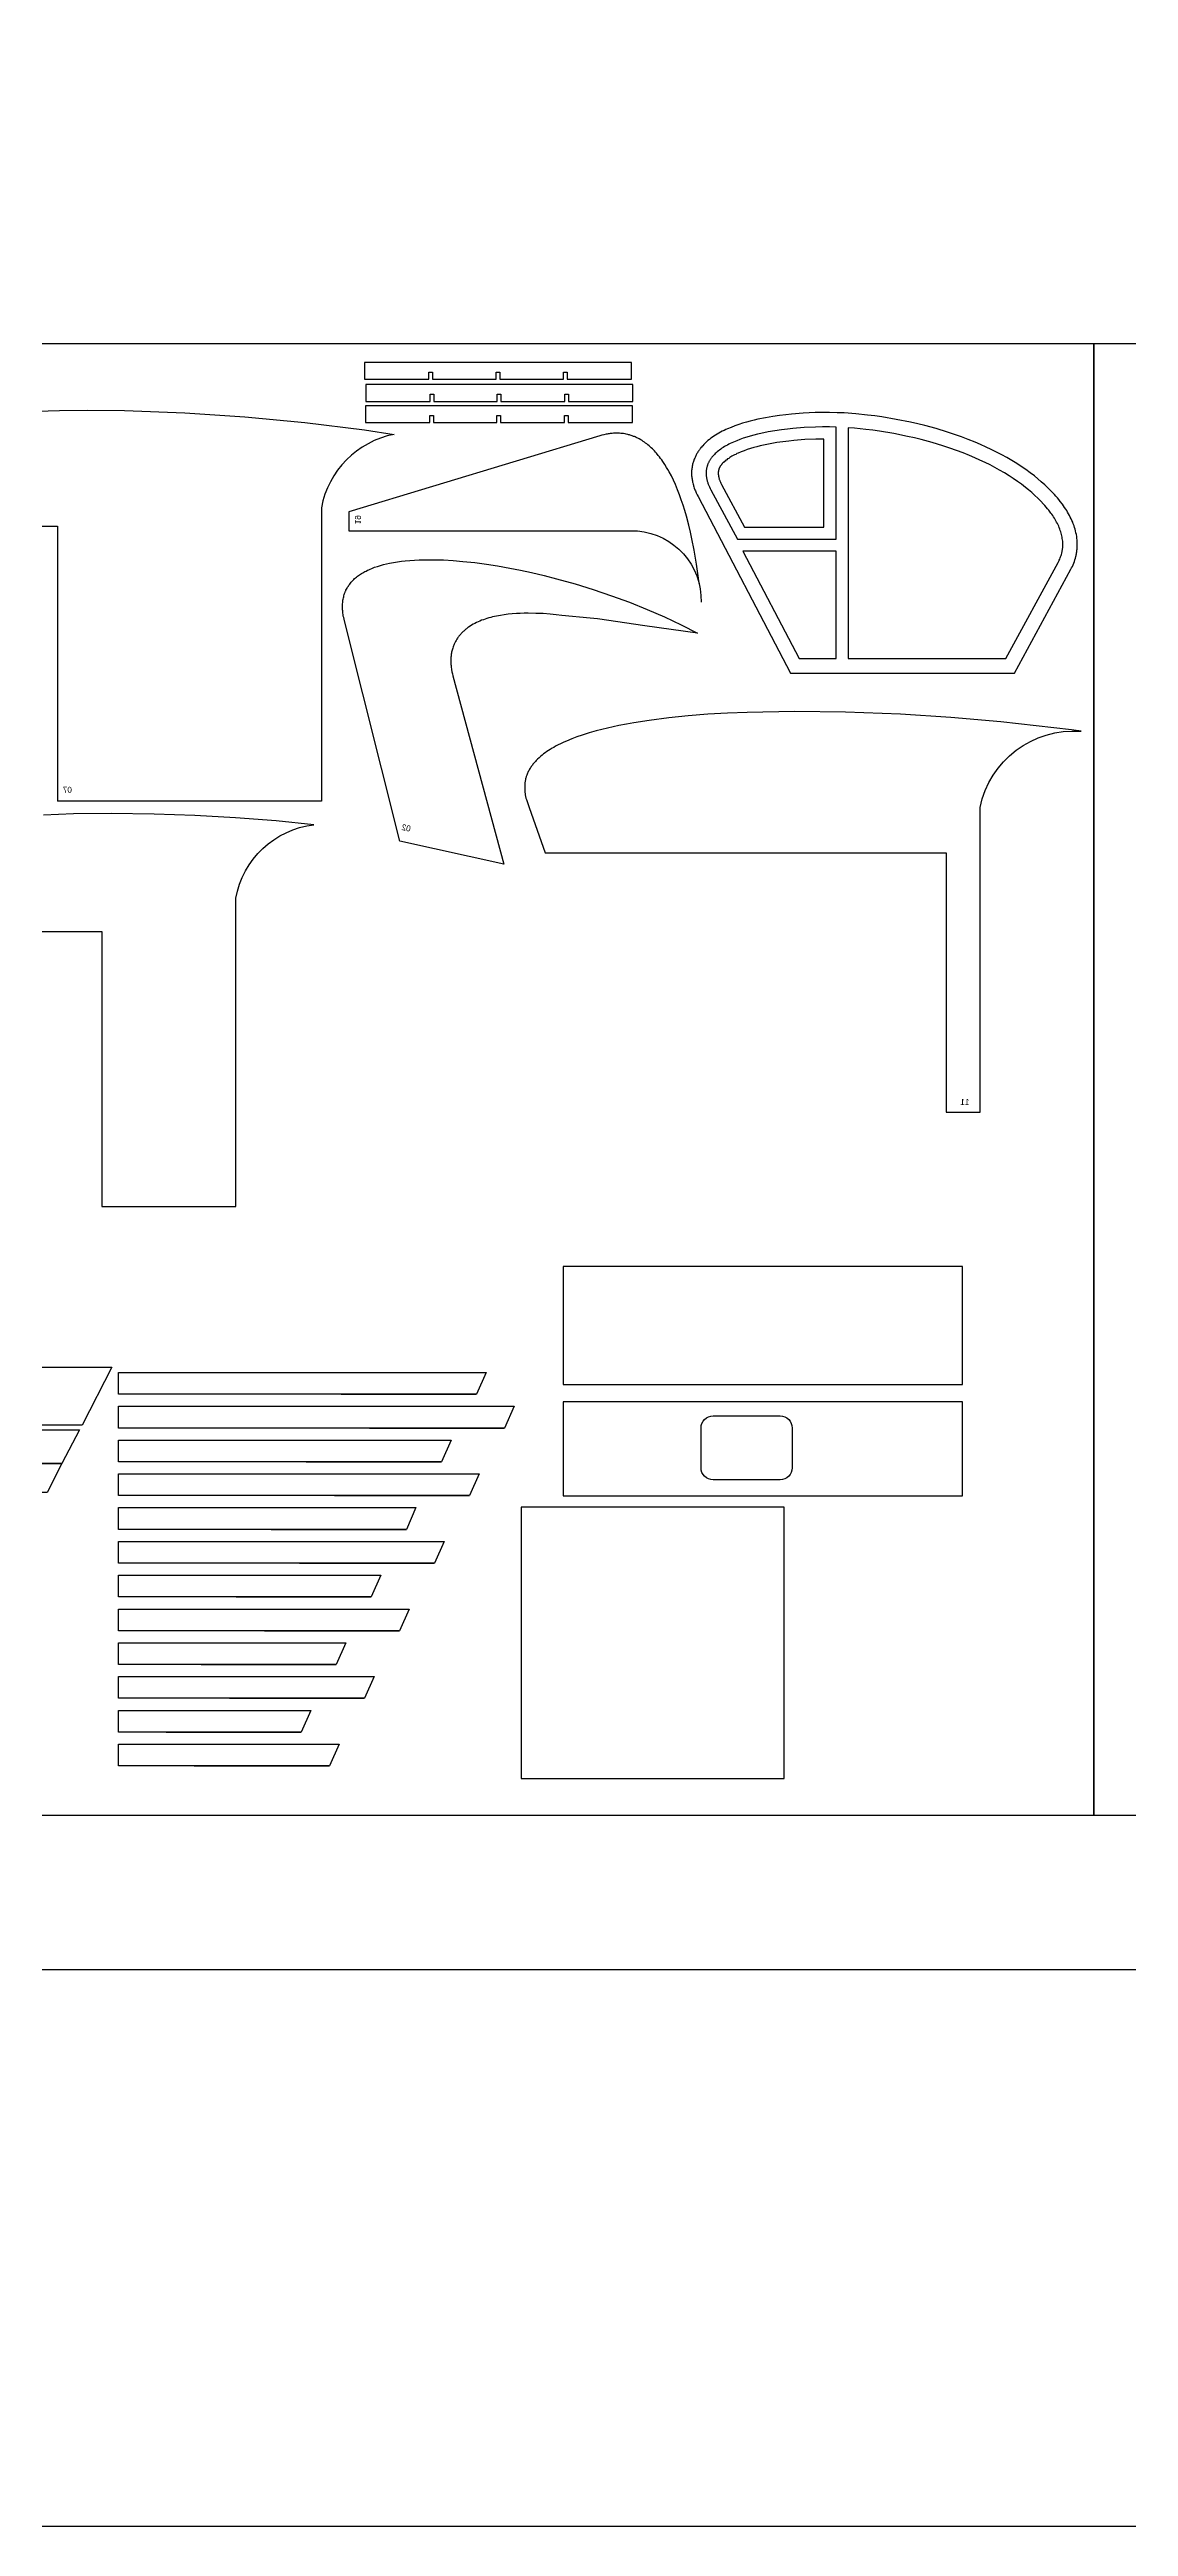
# Model space of a CAD drawing. Header units: millimetres. Extents: x 6840 to 12281, y 13072 to 17462.
# Drawn here: x 8615 to 9508, y 13072 to 15125 of the extents above; entities that cross this region are included whole.
import ezdxf

# ---------------------------------------------------------------- set-up
doc = ezdxf.new("R2010")
doc.units = ezdxf.units.MM
doc.header["$LTSCALE"] = 100
doc.header["$MEASUREMENT"] = 0
for name, color, linetype in [('CUT', 3, 'Continuous'), ('Default', 7, 'Continuous'), ('Engrave', 1, 'Continuous'), ('high', 3, 'Continuous')]:
    doc.layers.add(name, color=color, linetype=linetype)

msp = doc.modelspace()

# ---------------------------------------------------------------- linework, layer by layer
at = {"layer": 'CUT'}
for points in [[(9096.9, 14851.8), (9096.9, 14865.8), (8875.8, 14865.8), (8875.8, 14851.8), (8929.1, 14851.8), (8929.1, 14857.8), (8932.1, 14857.8), (8932.1, 14851.8), (8984.7, 14851.8), (8984.7, 14857.8), (8987.7, 14857.8), (8987.7, 14851.8), (9040.7, 14851.8), (9040.7, 14857.8), (9040.7, 14857.8), (9043.7, 14857.8), (9043.7, 14851.8), (9096.9, 14851.8), (9096.9, 14851.8)], [(9097.9, 14833.4), (9097.9, 14847.4), (8876.8, 14847.4), (8876.8, 14833.4), (8930.1, 14833.4), (8930.1, 14839.4), (8933.1, 14839.4), (8933.1, 14833.4), (8985.7, 14833.4), (8985.7, 14839.4), (8988.7, 14839.4), (8988.7, 14833.4), (9041.8, 14833.4), (9041.8, 14839.4), (9041.8, 14839.4), (9044.8, 14839.4), (9044.8, 14833.4), (9097.9, 14833.4), (9097.9, 14833.4)], [(9097.6, 14815.9), (9097.6, 14829.9), (8876.5, 14829.9), (8876.5, 14815.9), (8929.8, 14815.9), (8929.8, 14821.9), (8932.8, 14821.9), (8932.8, 14815.9), (8985.3, 14815.9), (8985.3, 14821.9), (8988.3, 14821.9), (8988.3, 14815.9), (9041.4, 14815.9), (9041.4, 14821.9), (9041.4, 14821.9), (9044.4, 14821.9), (9044.4, 14815.9), (9097.6, 14815.9), (9097.6, 14815.9)], [(9266.3, 14719.3), (9266.3, 14812.1), (9260.9, 14812.3), (9255.1, 14812.3), (9249.3, 14812.2), (9239.8, 14811.8), (9230.4, 14811), (9226, 14810.6), (9221, 14810), (9215.6, 14809.2), (9210, 14808.2), (9204.1, 14807), (9201.2, 14806.4), (9198.2, 14805.6), (9195.3, 14804.8), (9192.4, 14803.9), (9189.5, 14803), (9186.7, 14802), (9184, 14800.9), (9181.3, 14799.8), (9180, 14799.2), (9178.7, 14798.6), (9177.5, 14798), (9176.3, 14797.3), (9175.1, 14796.7), (9174, 14796), (9172.9, 14795.4), (9171.8, 14794.7), (9170.8, 14794), (9169.8, 14793.2), (9168.9, 14792.5), (9167.9, 14791.8), (9167.1, 14791), (9166.3, 14790.3), (9165.5, 14789.5), (9164.7, 14788.7), (9164.4, 14788.3), (9164.1, 14787.9), (9163.7, 14787.6), (9163.4, 14787.2), (9163.1, 14786.8), (9162.8, 14786.4), (9162.5, 14786), (9162.3, 14785.6), (9162, 14785.2), (9161.7, 14784.8), (9161.5, 14784.3), (9161.3, 14783.9), (9161, 14783.5), (9160.8, 14783.1), (9160.6, 14782.7), (9160.4, 14782.3), (9160.2, 14781.8), (9160.1, 14781.4), (9159.9, 14781), (9159.7, 14780.5), (9159.6, 14780.1), (9159.5, 14779.6), (9159.3, 14779.1), (9159.2, 14778.7), (9159.1, 14778.1), (9159, 14777.6), (9158.9, 14777), (9158.8, 14776.5), (9158.8, 14775.9), (9158.7, 14775.4), (9158.7, 14774.8), (9158.7, 14774.3), (9158.7, 14773.7), (9158.7, 14773.2), (9158.7, 14772.6), (9158.8, 14772.1), (9158.8, 14771.5), (9158.9, 14770.9), (9159, 14770.4), (9159.1, 14769.8), (9159.2, 14769.2), (9159.3, 14768.6), (9159.5, 14768), (9159.6, 14767.4), (9159.8, 14766.8), (9160, 14766.2), (9160.2, 14765.7), (9160.4, 14765), (9160.6, 14764.4), (9160.9, 14763.9), (9161.4, 14762.6), (9162, 14761.4), (9162.6, 14760.1), (9184.6, 14719.3)], [(9256.3, 14729.3), (9256.3, 14802.3), (9255.1, 14802.3), (9249.6, 14802.2), (9240.4, 14801.8), (9231.3, 14801.1), (9227.1, 14800.6), (9222.3, 14800.1), (9217.2, 14799.3), (9211.8, 14798.4), (9206.2, 14797.3), (9203.5, 14796.6), (9200.8, 14795.9), (9198.1, 14795.2), (9195.4, 14794.4), (9192.7, 14793.5), (9190.2, 14792.6), (9187.7, 14791.7), (9185.3, 14790.6), (9184.2, 14790.2), (9183.2, 14789.6), (9182.1, 14789.1), (9181.1, 14788.6), (9180.1, 14788), (9179.1, 14787.5), (9178.2, 14786.9), (9177.4, 14786.3), (9176.5, 14785.8), (9175.8, 14785.2), (9175.1, 14784.7), (9174.4, 14784.1), (9173.7, 14783.6), (9173.2, 14783), (9172.6, 14782.5), (9172.1, 14781.9), (9171.9, 14781.7), (9171.7, 14781.5), (9171.5, 14781.2), (9171.3, 14781), (9171.1, 14780.7), (9170.9, 14780.5), (9170.7, 14780.2), (9170.6, 14780), (9170.4, 14779.8), (9170.3, 14779.6), (9170.1, 14779.3), (9170, 14779.1), (9169.9, 14778.9), (9169.8, 14778.6), (9169.7, 14778.4), (9169.6, 14778.2), (9169.5, 14778), (9169.4, 14777.8), (9169.3, 14777.5), (9169.2, 14777.3), (9169.1, 14777.1), (9169.1, 14776.8), (9169, 14776.6), (9169, 14776.4), (9168.9, 14776.1), (9168.8, 14775.8), (9168.8, 14775.5), (9168.8, 14775.3), (9168.7, 14775), (9168.7, 14774.7), (9168.7, 14774.4), (9168.7, 14774.2), (9168.7, 14773.9), (9168.7, 14773.6), (9168.7, 14773.3), (9168.7, 14773), (9168.8, 14772.6), (9168.8, 14772.3), (9168.9, 14772), (9168.9, 14771.6), (9169, 14771.3), (9169.1, 14770.9), (9169.2, 14770.5), (9169.3, 14770.1), (9169.4, 14769.7), (9169.5, 14769.3), (9169.6, 14768.9), (9169.8, 14768.5), (9170, 14768), (9170.1, 14767.7), (9170.5, 14766.7), (9171, 14765.8), (9171.5, 14764.7), (9190.5, 14729.3)], [(9276.3, 14620.4), (9406.9, 14620.4), (9450.2, 14700), (9450.7, 14701), (9451.2, 14701.9), (9451.6, 14702.8), (9452, 14703.8), (9452.3, 14704.7), (9452.7, 14705.7), (9452.9, 14706.7), (9453.2, 14707.8), (9453.4, 14708.4), (9453.5, 14708.9), (9453.6, 14709.4), (9453.7, 14709.9), (9453.8, 14710.5), (9453.8, 14711), (9453.9, 14711.5), (9454, 14712.1), (9454, 14712.6), (9454, 14713.1), (9454.1, 14713.7), (9454.1, 14714.2), (9454.1, 14714.8), (9454.1, 14715.3), (9454, 14716.5), (9454, 14717.6), (9453.9, 14718.7), (9453.7, 14719.8), (9453.5, 14721), (9453.3, 14722.1), (9453, 14723.2), (9452.7, 14724.4), (9452.4, 14725.5), (9452, 14726.6), (9451.6, 14727.7), (9451.2, 14728.9), (9450.7, 14730), (9450.2, 14731.1), (9449.6, 14732.2), (9449, 14733.4), (9448.4, 14734.5), (9447.8, 14735.6), (9447.1, 14736.7), (9446.4, 14737.8), (9445.7, 14738.9), (9444.9, 14740), (9444.2, 14741), (9442.5, 14743.3), (9441.5, 14744.6), (9440.4, 14745.8), (9439.3, 14747.1), (9438.2, 14748.3), (9435.8, 14750.9), (9433.4, 14753.3), (9431, 14755.6), (9428.4, 14757.9), (9425.8, 14760.1), (9423.1, 14762.2), (9419.8, 14764.8), (9416.5, 14767.2), (9413.1, 14769.6), (9409.6, 14771.8), (9405.7, 14774.2), (9401.8, 14776.5), (9397.9, 14778.7), (9393.8, 14780.8), (9389.7, 14782.9), (9385.4, 14784.9), (9381.2, 14786.8), (9376.9, 14788.6), (9371.5, 14790.8), (9366, 14792.9), (9360.4, 14794.8), (9354.8, 14796.7), (9345.8, 14799.4), (9336.8, 14801.9), (9331.2, 14803.3), (9325.5, 14804.5), (9314.1, 14806.8), (9302.4, 14808.8), (9296.7, 14809.6), (9290.9, 14810.3), (9281.7, 14811.2), (9276.3, 14811.6)], [(8904.9, 14469.1), (8859.1, 14651.7), (8858.8, 14653), (8858.5, 14654.3), (8858.2, 14655.6), (8858, 14657), (8857.9, 14658), (8857.8, 14658.9), (8857.7, 14659.9), (8857.6, 14660.9), (8857.6, 14661.9), (8857.5, 14662.9), (8857.5, 14663.9), (8857.6, 14664.9), (8857.6, 14665.8), (8857.7, 14666.8), (8857.8, 14667.8), (8857.9, 14668.7), (8858.1, 14669.7), (8858.3, 14670.6), (8858.5, 14671.6), (8858.7, 14672.5), (8859, 14673.4), (8859.3, 14674.3), (8859.7, 14675.3), (8859.8, 14675.7), (8860, 14676.2), (8860.2, 14676.6), (8860.4, 14677), (8860.9, 14677.9), (8861.3, 14678.8), (8861.8, 14679.6), (8862.4, 14680.5), (8862.9, 14681.3), (8863.5, 14682.1), (8864.1, 14682.9), (8864.8, 14683.7), (8865.4, 14684.4), (8866.2, 14685.2), (8866.9, 14685.9), (8867.6, 14686.6), (8868.4, 14687.3), (8869.2, 14687.9), (8870, 14688.6), (8870.8, 14689.2), (8871.7, 14689.8), (8872.5, 14690.3), (8873.4, 14690.9), (8874.3, 14691.4), (8875.2, 14691.9), (8876.1, 14692.4), (8877, 14692.9), (8878.1, 14693.5), (8879.3, 14694), (8880.5, 14694.5), (8881.7, 14695), (8882.9, 14695.5), (8884.1, 14696), (8886.5, 14696.8), (8889, 14697.5), (8891.5, 14698.2), (8894, 14698.8), (8896.5, 14699.4), (8899.8, 14700), (8903, 14700.5), (8906.3, 14701), (8909.5, 14701.3), (8913.3, 14701.7), (8917.1, 14701.9), (8920.9, 14702.1), (8924.7, 14702.2), (8932.9, 14702.3), (8941.1, 14702.1), (8949.2, 14701.6), (8957.3, 14700.9), (8967, 14699.9), (8976.7, 14698.5), (8985.8, 14697.1), (8996, 14695.3), (9005, 14693.5), (9014, 14691.6), (9024.5, 14689.2), (9034.9, 14686.5), (9050.1, 14682.3), (9065.2, 14677.6), (9080.3, 14672.5), (9095.2, 14667), (9109.8, 14661.1), (9124.1, 14654.9), (9138.1, 14648.4), (9151.6, 14641.5), (9107.8, 14647.6), (9068.7, 14653.4), (9068.7, 14653.4), (9062.6, 14653.8), (9062.6, 14653.8), (9062.6, 14653.8), (9039.3, 14656.1), (9034.6, 14656.6), (9029.4, 14657.1), (9023.7, 14657.6), (9017.6, 14657.8), (9011.3, 14658), (9008, 14657.9), (9004.8, 14657.8), (9001.5, 14657.7), (8998.1, 14657.4), (8994.8, 14657.1), (8991.5, 14656.7), (8988.3, 14656.2), (8985, 14655.6), (8983.4, 14655.3), (8981.8, 14654.9), (8980.3, 14654.5), (8978.7, 14654.1), (8977.2, 14653.6), (8975.7, 14653.1), (8974.2, 14652.6), (8972.7, 14652.1), (8971.3, 14651.5), (8969.9, 14650.9), (8968.5, 14650.2), (8967.1, 14649.5), (8965.8, 14648.8), (8964.5, 14648.1), (8963.2, 14647.3), (8962, 14646.5), (8961.4, 14646), (8960.8, 14645.6), (8960.2, 14645.1), (8959.6, 14644.7), (8959.1, 14644.2), (8958.5, 14643.7), (8958, 14643.2), (8957.4, 14642.7), (8956.9, 14642.2), (8956.4, 14641.7), (8955.9, 14641.2), (8955.4, 14640.6), (8954.9, 14640.1), (8954.5, 14639.5), (8954, 14638.9), (8953.6, 14638.4), (8953.1, 14637.8), (8952.7, 14637.2), (8952.3, 14636.5), (8951.9, 14635.9), (8951.6, 14635.3), (8951.2, 14634.6), (8950.8, 14633.9), (8950.5, 14633.3), (8950.1, 14632.4), (8949.7, 14631.6), (8949.4, 14630.8), (8949.1, 14630), (8948.8, 14629.1), (8948.6, 14628.3), (8948.3, 14627.4), (8948.1, 14626.6), (8947.9, 14625.7), (8947.8, 14624.9), (8947.6, 14624), (8947.5, 14623.2), (8947.4, 14622.3), (8947.3, 14621.5), (8947.3, 14620.6), (8947.2, 14619.7), (8947.2, 14618.9), (8947.2, 14618), (8947.2, 14617.2), (8947.3, 14616.3), (8947.3, 14615.4), (8947.4, 14614.6), (8947.5, 14613.7), (8947.6, 14612.9), (8947.7, 14612), (8947.9, 14611.2), (8948.2, 14609.5), (8948.5, 14607.8), (8949, 14606.1), (8991.1, 14450)], [(9189.2, 14709.3), (9235.8, 14620.4), (9266.3, 14620.4), (9266.3, 14709.3)], [(9040.3, 14018.9), (9371, 14018.9), (9371, 14116.6), (9040.3, 14116.6)], [(9040.3, 13926.5), (9371, 13926.5), (9371, 14004.3), (9040.3, 14004.3)], [(9223.3, 13917.2), (9005.4, 13917.2), (9005.4, 13692.3), (9223.3, 13692.3)]]:
    msp.add_lwpolyline(points, close=True, dxfattribs=at)
for points in [[(8604.5, 14825.4), (8623.1, 14826), (8646.3, 14826.3), (8676.9, 14825.9), (8726.9, 14824.1), (8776.7, 14820.8), (8826.3, 14816), (8875.8, 14809.9), (8875.8, 14809.9), (8875.8, 14809.9), (8900.2, 14806.2, 0.306111), (8840, 14745.4), (8840, 14502.2), (8621.5, 14502.2)], [(9152.9, 14682.5), (9152.3, 14687.1), (9150.7, 14698.6), (9148.8, 14710.1), (9146.9, 14719.6), (9145.7, 14725.2), (9144.3, 14730.9), (9142.4, 14738.3), (9141, 14743), (9139.6, 14747.6), (9138.1, 14751.9), (9136.6, 14756.1), (9135, 14760.3), (9133.3, 14764.5), (9131.6, 14768.1), (9129.9, 14771.7), (9128, 14775.2), (9127, 14777), (9126, 14778.7), (9124.4, 14781.3), (9122.7, 14783.8), (9121.9, 14785), (9121, 14786.3), (9120.1, 14787.5), (9119.1, 14788.7), (9117.5, 14790.5), (9116.7, 14791.5), (9115.9, 14792.4), (9115, 14793.3), (9114.2, 14794.1), (9113.3, 14795), (9112.4, 14795.8), (9111.5, 14796.6), (9110.5, 14797.4), (9109.6, 14798.2), (9108.6, 14798.9), (9107.6, 14799.7), (9106.6, 14800.4), (9105.6, 14801), (9104.5, 14801.7), (9103.3, 14802.4), (9102, 14803.1), (9101.3, 14803.4), (9100.7, 14803.7), (9100, 14804), (9099.3, 14804.3), (9098.6, 14804.5), (9097.9, 14804.8), (9097.3, 14805.1), (9096.6, 14805.3), (9095.9, 14805.5), (9095.2, 14805.7), (9094.5, 14805.9), (9093.8, 14806.1), (9092.6, 14806.3), (9091.5, 14806.6), (9090.3, 14806.8), (9089.2, 14806.9), (9088, 14807), (9086.9, 14807.1), (9085.7, 14807.2), (9084.6, 14807.2), (9083.7, 14807.2), (9082.8, 14807.1), (9081.9, 14807.1), (9081, 14807), (9080.2, 14806.9), (9079.3, 14806.8), (9078.4, 14806.7), (9077.6, 14806.6), (9076.7, 14806.4), (9075.8, 14806.3), (9074.1, 14805.9), (9072.4, 14805.5), (9070.6, 14805), (8862.7, 14741.9), (8862.7, 14726.2), (9101.8, 14726.2, -0.396735), (9154.5, 14667.1)], [(8577.3, 14394.1), (8658.2, 14394.1), (8658.2, 14166.4), (8769.1, 14166.4), (8769.1, 14421.7, -0.329815), (8833.9, 14482.7), (8802.6, 14485.9), (8768.9, 14488.5), (8735.2, 14490.4), (8701.5, 14491.5), (8665.8, 14491.9), (8634.7, 14491.6), (8609.9, 14490.7)]]:
    msp.add_lwpolyline(points, format="xyb", dxfattribs=at)
for points in [[(9414, 14608.4), (9414, 14608.4), (9460.8, 14694.4), (9461.4, 14695.6), (9462.1, 14696.8), (9462.6, 14698.1), (9463.2, 14699.4), (9463.7, 14700.8), (9464.1, 14702.1), (9464.5, 14703.5), (9464.9, 14704.9), (9465.1, 14705.7), (9465.2, 14706.4), (9465.4, 14707.2), (9465.5, 14707.9), (9465.6, 14708.7), (9465.7, 14709.4), (9465.8, 14710.2), (9465.9, 14711), (9466, 14711.7), (9466, 14712.5), (9466.1, 14713.2), (9466.1, 14714), (9466.1, 14714.8), (9466.1, 14715.5), (9466, 14717.1), (9465.9, 14718.6), (9465.8, 14720.1), (9465.6, 14721.6), (9465.3, 14723.1), (9465, 14724.6), (9464.7, 14726.1), (9464.3, 14727.6), (9463.8, 14729.1), (9463.4, 14730.5), (9462.8, 14732), (9462.3, 14733.4), (9461.7, 14734.8), (9461, 14736.2), (9460.3, 14737.6), (9459.6, 14739), (9458.9, 14740.4), (9458.1, 14741.7), (9457.3, 14743), (9456.5, 14744.3), (9455.6, 14745.6), (9454.7, 14746.9), (9453.8, 14748.2), (9452, 14750.6), (9450.8, 14752.1), (9449.6, 14753.6), (9448.3, 14755), (9447.1, 14756.4), (9444.5, 14759.2), (9441.8, 14761.9), (9439.1, 14764.4), (9436.3, 14766.9), (9433.5, 14769.3), (9430.6, 14771.7), (9427, 14774.4), (9423.4, 14777), (9419.7, 14779.5), (9416, 14782), (9411.9, 14784.5), (9407.7, 14786.9), (9403.5, 14789.2), (9399.3, 14791.5), (9394.9, 14793.7), (9390.5, 14795.7), (9386, 14797.8), (9381.5, 14799.7), (9375.8, 14802), (9370.1, 14804.1), (9364.3, 14806.2), (9358.5, 14808.1), (9349.1, 14811), (9339.8, 14813.5), (9333.9, 14814.9), (9328, 14816.3), (9316.2, 14818.6), (9304.3, 14820.6), (9298.3, 14821.5), (9292.3, 14822.2), (9282.7, 14823.2), (9273.1, 14823.9), (9267.1, 14824.1), (9261, 14824.3), (9255, 14824.3), (9249, 14824.2), (9239.1, 14823.7), (9229.3, 14823), (9224.6, 14822.5), (9219.4, 14821.9), (9213.8, 14821.1), (9207.8, 14820), (9201.5, 14818.8), (9198.4, 14818), (9195.2, 14817.2), (9192, 14816.3), (9188.8, 14815.4), (9185.7, 14814.4), (9182.5, 14813.2), (9179.4, 14812), (9176.4, 14810.8), (9174.9, 14810.1), (9173.5, 14809.4), (9172, 14808.7), (9170.6, 14807.9), (9169.2, 14807.1), (9167.8, 14806.3), (9166.5, 14805.5), (9165.2, 14804.6), (9163.9, 14803.8), (9162.6, 14802.9), (9161.4, 14801.9), (9160.2, 14801), (9159.1, 14800), (9158, 14799), (9156.9, 14797.9), (9155.9, 14796.8), (9155.4, 14796.3), (9154.9, 14795.7), (9154.4, 14795.2), (9154, 14794.6), (9153.5, 14794), (9153.1, 14793.4), (9152.7, 14792.8), (9152.3, 14792.2), (9151.9, 14791.6), (9151.5, 14791), (9151.1, 14790.4), (9150.8, 14789.7), (9150.4, 14789.1), (9150.1, 14788.4), (9149.8, 14787.8), (9149.5, 14787.1), (9149.2, 14786.4), (9148.9, 14785.7), (9148.6, 14785.1), (9148.4, 14784.4), (9148.1, 14783.6), (9147.9, 14782.9), (9147.7, 14782.2), (9147.5, 14781.5), (9147.3, 14780.6), (9147.2, 14779.7), (9147, 14778.8), (9146.9, 14777.9), (9146.8, 14777.1), (9146.7, 14776.2), (9146.7, 14775.3), (9146.7, 14774.4), (9146.7, 14773.6), (9146.7, 14772.7), (9146.7, 14771.8), (9146.8, 14771), (9146.9, 14770.1), (9147, 14769.3), (9147.1, 14768.4), (9147.3, 14767.6), (9147.5, 14766.7), (9147.6, 14765.9), (9147.9, 14765), (9148.1, 14764.2), (9148.3, 14763.4), (9148.6, 14762.6), (9148.8, 14761.7), (9149.1, 14760.9), (9149.4, 14760.1), (9149.8, 14759.3), (9150.4, 14757.7), (9151.2, 14756.2), (9152, 14754.6), (9228.5, 14608.4), (9414, 14608.4)], [(8510.6, 14502.2), (8510.6, 14730), (8621.5, 14730), (8621.5, 14502.2)], [(8625.2, 13953.2), (8297.3, 13953.2), (8297.3, 14033.2), (8666.6, 14033.2), (8641.8, 13985.2), (8601.8, 13985.2), (8601.8, 13981.2), (8639.7, 13981.2), (8625.2, 13953.2)], [(8572.8, 13925.2), (8297.3, 13925.2), (8297.3, 13953.2), (8625.2, 13953.2), (8612.8, 13929.2), (8572.8, 13929.2), (8572.8, 13925.2)]]:
    msp.add_lwpolyline(points, dxfattribs=at)
msp.add_lwpolyline([(9012.1, 14497), (9025.3, 14459.3), (9357.5, 14459.3), (9357.5, 14244.4), (9385.6, 14244.4), (9385.6, 14496.9, -0.3789), (9469.2, 14560.1), (9461.2, 14561.3), (9402.9, 14568), (9361.3, 14571.6), (9319.8, 14574.2), (9274.2, 14576), (9231.8, 14576.5), (9192.7, 14575.8), (9176.4, 14575.1), (9160.2, 14574.2), (9143.9, 14572.8), (9127.7, 14571.2), (9111.6, 14569.1), (9098.9, 14567.2), (9092.7, 14566.1), (9086.4, 14564.9), (9077, 14562.8), (9072.3, 14561.7), (9067.7, 14560.4), (9061.8, 14558.7), (9055.9, 14556.8), (9051.7, 14555.4), (9047.5, 14553.8), (9043, 14552), (9040.8, 14551), (9038.5, 14550), (9035.5, 14548.5), (9034, 14547.7), (9032.5, 14546.8), (9031.1, 14546), (9029.6, 14545.1), (9028.2, 14544.2), (9026.8, 14543.3), (9025.4, 14542.3), (9024.1, 14541.3), (9022.8, 14540.3), (9021.5, 14539.2), (9020.3, 14538.1), (9019.1, 14537), (9018.5, 14536.4), (9017.9, 14535.8), (9017.3, 14535.2), (9016.8, 14534.6), (9016.3, 14534), (9015.7, 14533.4), (9015.2, 14532.8), (9014.8, 14532.1), (9014.3, 14531.5), (9013.8, 14530.8), (9013.4, 14530.2), (9013, 14529.5), (9012.5, 14528.8), (9012.2, 14528.1), (9011.8, 14527.4), (9011.4, 14526.7), (9011.1, 14526), (9010.7, 14525.3), (9010.4, 14524.5), (9010.2, 14523.8), (9009.9, 14523.2), (9009.7, 14522.6), (9009.6, 14522), (9009.4, 14521.4), (9009.2, 14520.8), (9009.1, 14520.2), (9009, 14519.6), (9008.8, 14519), (9008.7, 14518.3), (9008.6, 14517.7), (9008.6, 14517.1), (9008.5, 14516.4), (9008.4, 14515.8), (9008.4, 14515.1), (9008.4, 14514.5), (9008.4, 14513.8), (9008.4, 14513.2), (9008.4, 14512.5), (9008.4, 14511.9), (9008.4, 14511.2), (9008.5, 14510.6), (9008.6, 14510), (9008.6, 14509.3), (9008.7, 14508.7), (9008.8, 14508), (9008.9, 14507.4), (9009.2, 14506.1), (9009.5, 14504.8), (9009.8, 14503.6)], format="xyb", close=True, dxfattribs=at)
at = {"layer": 'Default'}
msp.add_line((6840.5, 13534.1), (12281.2, 13534.1), dxfattribs=at)
msp.add_lwpolyline([(6840.5, 13072.4), (6840.5, 17461.8), (12281.2, 17461.8), (12281.2, 13072.4)], close=True, dxfattribs=at)
for points in [[(7039.9, 13661.6), (7039.9, 14881.6), (9479.9, 14881.6), (9479.9, 13661.6), (7039.9, 13661.6)], [(9479.9, 13661.6), (9479.9, 14881.6), (11919.9, 14881.6), (11919.9, 13661.6), (9479.9, 13661.6)]]:
    msp.add_lwpolyline(points, dxfattribs=at)
at = {"layer": 'Engrave'}
msp.add_lwpolyline([(9164.5, 13992.7), (9220, 13992.7, -0.414214), (9230, 13982.7), (9230, 13949.8, -0.414214), (9220, 13939.8), (9164.5, 13939.8, -0.414214), (9154.5, 13949.8), (9154.5, 13982.7, -0.414214)], format="xyb", close=True, dxfattribs=at)
at = {"layer": 'high'}
for points in [[(8856.4, 14010.7), (8968.4, 14010.7), (8671.9, 14010.7), (8671.9, 14028.7), (8976.4, 14028.7), (8968.4, 14010.7)], [(8879.8, 13982.7), (8991.8, 13982.7), (8671.9, 13982.7), (8671.9, 14000.7), (8999.8, 14000.7), (8991.8, 13982.7)], [(8827.4, 13954.7), (8939.4, 13954.7), (8671.9, 13954.7), (8671.9, 13972.7), (8947.4, 13972.7), (8939.4, 13954.7)], [(8850.8, 13926.7), (8962.8, 13926.7), (8671.9, 13926.7), (8671.9, 13944.7), (8970.8, 13944.7), (8962.8, 13926.7)], [(8798.4, 13898.7), (8910.4, 13898.7), (8671.9, 13898.7), (8671.9, 13916.7), (8918.4, 13916.7), (8910.4, 13898.7)], [(8821.8, 13870.7), (8933.8, 13870.7), (8671.9, 13870.7), (8671.9, 13888.7), (8941.8, 13888.7), (8933.8, 13870.7)], [(8769.4, 13842.7), (8881.4, 13842.7), (8671.9, 13842.7), (8671.9, 13860.7), (8889.4, 13860.7), (8881.4, 13842.7)], [(8792.8, 13814.7), (8904.8, 13814.7), (8671.9, 13814.7), (8671.9, 13832.7), (8912.8, 13832.7), (8904.8, 13814.7)], [(8740.4, 13786.7), (8852.4, 13786.7), (8671.9, 13786.7), (8671.9, 13804.7), (8860.4, 13804.7), (8852.4, 13786.7)], [(8763.8, 13758.7), (8875.8, 13758.7), (8671.9, 13758.7), (8671.9, 13776.7), (8883.8, 13776.7), (8875.8, 13758.7)], [(8711.4, 13730.7), (8823.4, 13730.7), (8671.9, 13730.7), (8671.9, 13748.7), (8831.4, 13748.7), (8823.4, 13730.7)], [(8734.8, 13702.7), (8846.8, 13702.7), (8671.9, 13702.7), (8671.9, 13720.7), (8854.8, 13720.7), (8846.8, 13702.7)]]:
    msp.add_lwpolyline(points, dxfattribs=at)

# ---------------------------------------------------------------- texts
at = {"layer": 'Engrave', "extrusion": (0, 0, -1)}
for s, p in [('07', (-8633.4, 14509.1)), ('11', (-9376.7, 14250.4))]:
    msp.add_text(s, height=5, dxfattribs=at).set_placement(p)
at = {"layer": 'Engrave', "text_generation_flag": 2}
msp.add_text('02', height=5, rotation=347.4812, dxfattribs=at).set_placement((8913.4, 14476.8))
at = {"layer": 'Engrave', "extrusion": (0, 0, -1), "insert": (8867.8, 14731.7), "char_height": 5, "width": 32.53, "attachment_point": 7, "text_direction": (0, 1, 0), "line_spacing_factor": 0.9636}
msp.add_mtext('19', dxfattribs=at)

doc.saveas('drawing.dxf')
